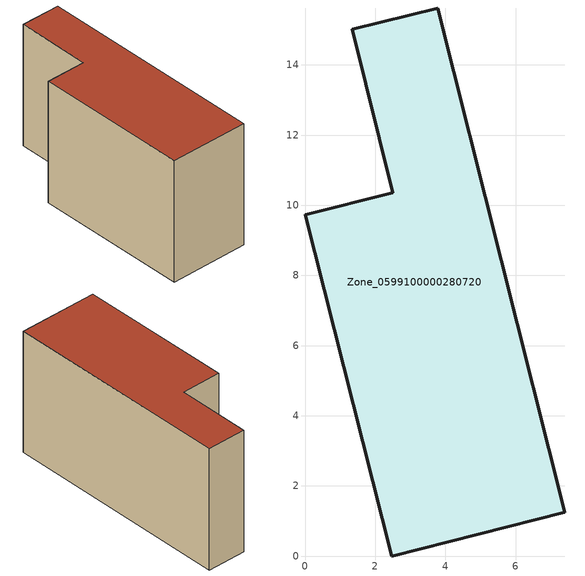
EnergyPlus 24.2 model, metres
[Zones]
Zone_0599100000280720
 floor ground (C_G): 1.34,15.01 3.79,15.62 7.41,1.24 2.47,0 0,9.72 2.5,10.35 z0
 wall outside (C_F): 2.47,0 7.41,1.24 3.79,15.62 1.34,15.01 2.5,10.35 0,9.72 2.47,0 z0:8.07
 roof outside (C_R): 3.79,15.62 1.34,15.01 2.5,10.35 0,9.72 2.47,0 7.41,1.24 z8.07
[BUILDING]
Pand.0599100000280720: North Axis=0; Terrain=City; Loads Convergence Tolerance Value=0.04; Temperature Convergence Tolerance Value=0.4; Solar Distribution=FullExterior; Maximum Number of Warmup Days=25; Minimum Number of Warmup Days=1
[Site:Location]
Rotterdam.The.Hague.AP_ZH_NLD Design_Conditions: Latitude=51.96; Longitude=4.45; Time Zone=1; Elevation=-4.5
[SITE:GROUNDTEMPERATURE:BUILDINGSURFACE]
18, 18, 18, 18, 18, 18, 18, 18, 18, 18, 18, 18
[MATERIAL] Thermal Absorptance=0.9; Solar Absorptance=0.7; Visible Absorptance=0.7
Name | Roughness | Thickness | Conductivity | Density | Specific Heat
G.TI.1975-1991 | MediumSmooth | 0.15 | 0.288461 | 540 | 1210
F.TI.1975-1991 | Rough | 0.3 | 0.230769 | 1920 | 840
R.TI.1975-1991 | MediumRough | 0.2 | 0.153846 | 1500 | 1000
[CONSTRUCTION]
C_G: G.TI.1975-1991
C_F: F.TI.1975-1991
C_R: R.TI.1975-1991
[ZONE]
Zone_0599100000280720: Type=1; Multiplier=1; Ceiling Height=Autocalculate; Volume=Autocalculate; Floor Area=autocalculate; Part of Total Floor Area=Yes
[ZONEINFILTRATION:DESIGNFLOWRATE]
Infil_Zone_0599100000280720: Zone or ZoneList or Space or SpaceList=Zone_0599100000280720; Schedule=AlwaysOn; Design Flow Rate Calculation Method=Flow/Area; Flow Rate per Floor Area=0.003; Constant Term Coefficient=1; Temperature Term Coefficient=0; Velocity Term Coefficient=0; Velocity Squared Term Coefficient=0
[HVACTEMPLATE:ZONE:IDEALLOADSAIRSYSTEM]
Zone_0599100000280720: Maximum Heating Supply Air Temperature=50; Minimum Cooling Supply Air Temperature=13; Maximum Heating Supply Air Humidity Ratio=0.0156; Minimum Cooling Supply Air Humidity Ratio=0.0077; Heating Limit=NoLimit; Cooling Limit=NoLimit; Dehumidification Control Type=ConstantSensibleHeatRatio; Cooling Sensible Heat Ratio=0.7; Dehumidification Setpoint=60; Humidification Control Type=None; Humidification Setpoint=30; Outdoor Air Method=None; Outdoor Air Flow Rate per Person=0.00944; Outdoor Air Flow Rate per Zone Floor Area=0; Outdoor Air Flow Rate per Zone=0; Demand Controlled Ventilation Type=None; Outdoor Air Economizer Type=NoEconomizer; Heat Recovery Type=None; Sensible Heat Recovery Effectiveness=0.7; Latent Heat Recovery Effectiveness=0.65
[ZONECONTROL:THERMOSTAT]
ThermostatControl_Zone_0599100000280720: Zone or ZoneList=Zone_0599100000280720; Control Type Schedule=DualSetpointControlType; Control 1=Thermostat_Zone_0599100000280720; Temperature Difference Between Cutout And Setpoint=0
[THERMOSTATSETPOINT:DUALSETPOINT]
Thermostat_Zone_0599100000280720: Heating Setpoint Temperature Schedule=HeatingSetpoint_Zone_0599100000280720; Cooling Setpoint Temperature Schedule=CoolingSetpoint_Zone_0599100000280720
[SCHEDULE:COMPACT]
HeatingSetpoint_Zone_0599100000280720: Through: 12/31, For: AllDays, Until: 24:00, 21
CoolingSetpoint_Zone_0599100000280720: Through: 12/31, For: AllDays, Until: 24:00, 24
DualSetpointControlType: Through: 12/31, For: AllDays, Until: 24:00, 4
AlwaysOn: Through: 12/31, For: AllDays, Until: 24:00, 1
